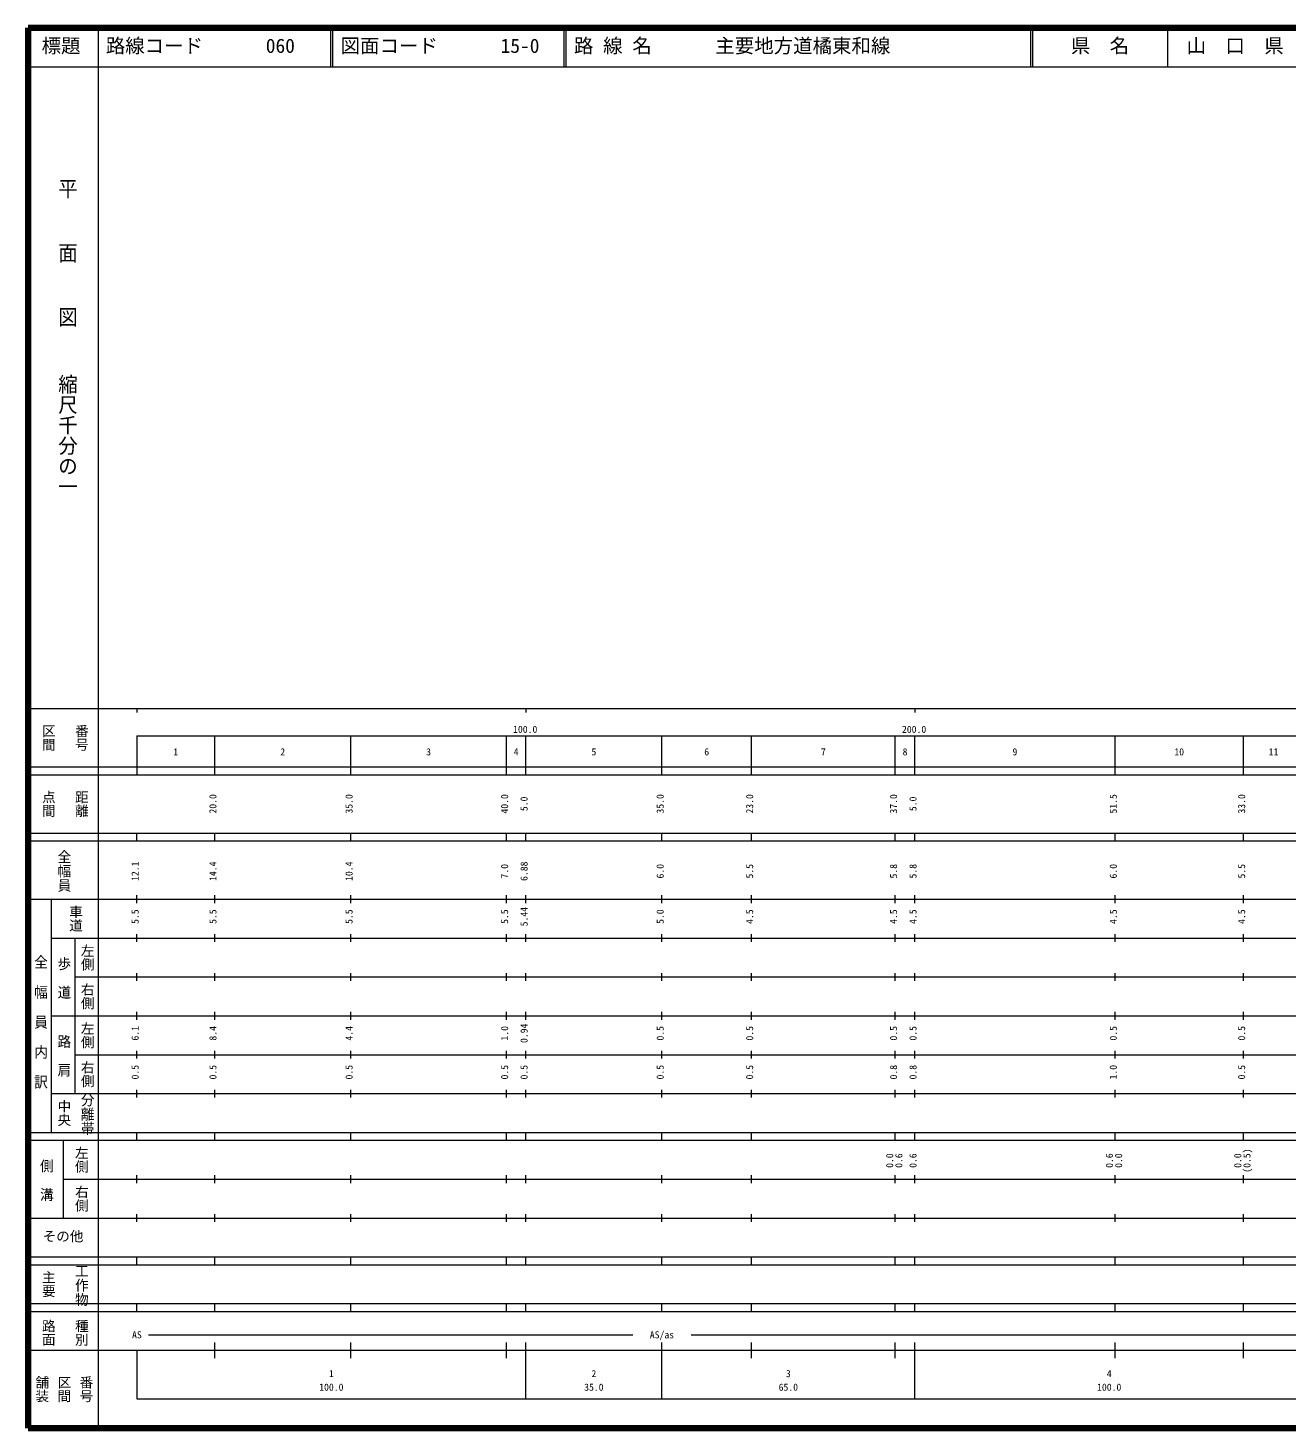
# Model space of a CAD drawing. Units: millimetres on the paper. Extents: x 40 to 680, y 20 to 380.
# Drawn here: x 40 to 363.7, y 20 to 380 of the extents above; entities that cross this region are included whole.
import ezdxf
from ezdxf.enums import TextEntityAlignment as Align

# ---------------------------------------------------------------- set-up
doc = ezdxf.new("R2010")
doc.units = ezdxf.units.MM
for name, color, linetype, lineweight in [('M-TTL', 2, 'Continuous', 140), ('M-TTL-BAND', 7, 'Continuous', 13), ('M-TTL-LINE', 7, 'Continuous', 13)]:
    doc.layers.add(name, color=color, linetype=linetype, lineweight=lineweight)
doc.layers.add('M-TTL-TXT', color=7, linetype='Continuous')
doc.styles.add('@ＭＳ 明朝', font='')
doc.styles.add('ＭＳ ゴシック', font='')
doc.styles.get('@ＭＳ 明朝').set_extended_font_data('@MS Mincho')
doc.styles.get('ＭＳ ゴシック').set_extended_font_data('MS Gothic')

msp = doc.modelspace()

# ---------------------------------------------------------------- linework, layer by layer
at = {"layer": 'M-TTL'}
for p, q in [((40, 380), (40, 20)), ((680, 380), (40, 380)), ((40, 20), (680, 20))]:
    msp.add_line(p, q, dxfattribs=at)
at = {"layer": 'M-TTL-BAND'}
for p, q in [((58, 370), (58, 20)), ((40, 205), (579, 205)), ((68, 205), (68, 204)), ((168, 205), (168, 204)), ((268, 205), (268, 204)), ((68, 198), (579, 198)), ((68, 198), (68, 188)), ((88, 188), (88, 198)), ((123, 188), (123, 198)), ((163, 188), (163, 198)), ((168, 188), (168, 198)), ((203, 188), (203, 198)), ((226, 188), (226, 198)), ((263, 188), (263, 198)), ((268, 188), (268, 198)), ((319.5, 188), (319.5, 198)), ((352.5, 188), (352.5, 198)), ((40, 190), (579, 190)), ((40, 188), (579, 188)), ((40, 173), (579, 173)), ((68, 171), (68, 173)), ((88, 171), (88, 173)), ((123, 171), (123, 173)), ((163, 171), (163, 173)), ((168, 171), (168, 173)), ((203, 171), (203, 173)), ((226, 171), (226, 173)), ((263, 171), (263, 173)), ((268, 171), (268, 173)), ((319.5, 171), (319.5, 173)), ((352.5, 171), (352.5, 173)), ((40, 171), (579, 171)), ((40, 156), (579, 156)), ((46, 96), (46, 156)), ((68, 155), (68, 157)), ((88, 155), (88, 157)), ((123, 155), (123, 157)), ((163, 155), (163, 157)), ((168, 155), (168, 157)), ((203, 155), (203, 157)), ((226, 155), (226, 157)), ((263, 155), (263, 157)), ((268, 155), (268, 157)), ((319.5, 155), (319.5, 157)), ((352.5, 155), (352.5, 157)), ((46, 146), (579, 146)), ((52, 146), (52, 106)), ((68, 145), (68, 147)), ((88, 145), (88, 147)), ((123, 145), (123, 147)), ((163, 145), (163, 147)), ((168, 145), (168, 147)), ((203, 145), (203, 147)), ((226, 145), (226, 147)), ((263, 145), (263, 147)), ((268, 145), (268, 147)), ((319.5, 145), (319.5, 147)), ((352.5, 145), (352.5, 147)), ((68, 135), (68, 137)), ((88, 135), (88, 137)), ((123, 135), (123, 137)), ((163, 135), (163, 137)), ((168, 135), (168, 137)), ((203, 135), (203, 137)), ((226, 135), (226, 137)), ((263, 135), (263, 137)), ((268, 135), (268, 137)), ((319.5, 135), (319.5, 137)), ((352.5, 135), (352.5, 137)), ((52, 136), (579, 136)), ((46, 126), (579, 126)), ((68, 125), (68, 127)), ((88, 125), (88, 127)), ((123, 125), (123, 127)), ((163, 125), (163, 127)), ((168, 125), (168, 127)), ((203, 125), (203, 127)), ((226, 125), (226, 127)), ((263, 125), (263, 127)), ((268, 125), (268, 127)), ((319.5, 125), (319.5, 127)), ((352.5, 125), (352.5, 127)), ((52, 116), (579, 116)), ((68, 115), (68, 117)), ((88, 115), (88, 117)), ((123, 115), (123, 117)), ((163, 115), (163, 117)), ((168, 115), (168, 117)), ((203, 115), (203, 117)), ((226, 115), (226, 117)), ((263, 115), (263, 117)), ((268, 115), (268, 117)), ((319.5, 115), (319.5, 117)), ((352.5, 115), (352.5, 117)), ((46, 106), (579, 106)), ((68, 105), (68, 107)), ((88, 105), (88, 107)), ((123, 105), (123, 107)), ((163, 105), (163, 107)), ((168, 105), (168, 107)), ((203, 105), (203, 107)), ((226, 105), (226, 107)), ((263, 105), (263, 107)), ((268, 105), (268, 107)), ((319.5, 105), (319.5, 107)), ((352.5, 105), (352.5, 107)), ((40, 96), (579, 96)), ((40, 94), (579, 94)), ((49, 94), (49, 74)), ((68, 94), (68, 96)), ((88, 94), (88, 96)), ((123, 94), (123, 96)), ((163, 94), (163, 96)), ((168, 94), (168, 96)), ((203, 94), (203, 96)), ((226, 94), (226, 96)), ((263, 94), (263, 96)), ((268, 94), (268, 96)), ((319.5, 94), (319.5, 96)), ((352.5, 94), (352.5, 96)), ((49, 84), (579, 84)), ((68, 83), (68, 85)), ((88, 83), (88, 85)), ((123, 83), (123, 85)), ((163, 83), (163, 85)), ((168, 83), (168, 85)), ((203, 83), (203, 85)), ((226, 83), (226, 85)), ((263, 83), (263, 85)), ((268, 83), (268, 85)), ((319.5, 83), (319.5, 85)), ((352.5, 83), (352.5, 85)), ((40, 74), (579, 74)), ((68, 73), (68, 75)), ((88, 73), (88, 75)), ((123, 73), (123, 75)), ((163, 73), (163, 75)), ((168, 73), (168, 75)), ((203, 73), (203, 75)), ((226, 73), (226, 75)), ((263, 73), (263, 75)), ((268, 73), (268, 75)), ((319.5, 73), (319.5, 75)), ((352.5, 73), (352.5, 75)), ((40, 64), (579, 64)), ((40, 62), (579, 62)), ((68, 62), (68, 64)), ((88, 62), (88, 64)), ((123, 62), (123, 64)), ((163, 62), (163, 64)), ((168, 62), (168, 64)), ((203, 62), (203, 64)), ((226, 62), (226, 64)), ((263, 62), (263, 64)), ((268, 62), (268, 64)), ((319.5, 62), (319.5, 64)), ((352.5, 62), (352.5, 64)), ((40, 52), (579, 52)), ((68, 50), (68, 52)), ((88, 50), (88, 52)), ((123, 50), (123, 52)), ((163, 50), (163, 52)), ((168, 50), (168, 52)), ((203, 50), (203, 52)), ((226, 50), (226, 52)), ((263, 50), (263, 52)), ((268, 50), (268, 52)), ((319.5, 50), (319.5, 52)), ((352.5, 50), (352.5, 52)), ((40, 50), (579, 50)), ((71, 44), (195.5, 44)), ((210.5, 44), (565, 44)), ((40, 40), (579, 40)), ((68, 40), (68, 27.5)), ((88, 38), (88, 42)), ((123, 38), (123, 42)), ((163, 38), (163, 42)), ((168, 27.5), (168, 42)), ((203, 27.5), (203, 42)), ((226, 38), (226, 42)), ((263, 38), (263, 42)), ((268, 27.5), (268, 42)), ((319.5, 38), (319.5, 42)), ((352.5, 38), (352.5, 42)), ((68, 27.5), (579, 27.5))]:
    msp.add_line(p, q, dxfattribs=at)
at = {"layer": 'M-TTL-LINE'}
for p, q in [((58, 380), (58, 370)), ((117.75, 380), (117.75, 370)), ((118.25, 380), (118.25, 370)), ((177.75, 380), (177.75, 370)), ((178.25, 380), (178.25, 370)), ((297.75, 380), (297.75, 370)), ((298.25, 380), (298.25, 370)), ((333, 380), (333, 370)), ((40, 370), (680, 370))]:
    msp.add_line(p, q, dxfattribs=at)

# ---------------------------------------------------------------- texts
at = {"layer": 'M-TTL-BAND', "style": '@ＭＳ 明朝'}
for s, height, width, p in [('平\u3000\u3000面\u3000\u3000図', 3.666, 1.1, (47.277, 341.475)), ('縮尺千分の一', 3.666, 1.05, (47.277, 291.03)), ('全幅員', 2.566, 1.05, (47.25, 168.75)), ('全\u3000幅\u3000員\u3000内\u3000訳', 2.566, 1.1, (41.25, 141.75)), ('歩\u3000道', 2.566, 1.05, (47.25, 141.25)), ('路\u3000肩', 2.566, 1.05, (47.25, 121.25)), ('分離帯', 2.566, 1.05, (53.25, 106.25)), ('側\u3000溝', 2.566, 1.05, (42.75, 89.25)), ('工作物', 2.566, 1.05, (51.75, 62.25))]:
    msp.add_text(s, height=height, rotation=270, dxfattribs=dict(at, width=width)).set_placement(p, align=Align.BOTTOM_LEFT)
at = {"layer": 'M-TTL-BAND'}
for s, height, rotation, style, p in [('区間', 2.566, 270, '@ＭＳ 明朝', (43.25, 201)), ('番号', 2.566, 270, '@ＭＳ 明朝', (51.75, 201)), ('点間', 2.566, 270, '@ＭＳ 明朝', (43.25, 184)), ('距離', 2.566, 270, '@ＭＳ 明朝', (51.75, 184)), ('20.0', 1.833, 90, 'ＭＳ ゴシック', (89, 178)), ('35.0', 1.833, 90, 'ＭＳ ゴシック', (124, 178)), ('40.0', 1.833, 90, 'ＭＳ ゴシック', (164, 178)), ('5.0', 1.833, 90, 'ＭＳ ゴシック', (169, 178.625)), ('35.0', 1.833, 90, 'ＭＳ ゴシック', (204, 178)), ('23.0', 1.833, 90, 'ＭＳ ゴシック', (227, 178)), ('37.0', 1.833, 90, 'ＭＳ ゴシック', (264, 178)), ('5.0', 1.833, 90, 'ＭＳ ゴシック', (269, 178.625)), ('51.5', 1.833, 90, 'ＭＳ ゴシック', (320.5, 178)), ('33.0', 1.833, 90, 'ＭＳ ゴシック', (353.5, 178)), ('12.1', 1.833, 90, 'ＭＳ ゴシック', (69, 160.674)), ('14.4', 1.833, 90, 'ＭＳ ゴシック', (89, 160.674)), ('10.4', 1.833, 90, 'ＭＳ ゴシック', (124, 160.674)), ('7.0', 1.833, 90, 'ＭＳ ゴシック', (164, 161.299)), ('6.88', 1.833, 90, 'ＭＳ ゴシック', (169, 160.674)), ('6.0', 1.833, 90, 'ＭＳ ゴシック', (204, 161.299)), ('5.5', 1.833, 90, 'ＭＳ ゴシック', (227, 161.299)), ('5.8', 1.833, 90, 'ＭＳ ゴシック', (264, 161.299)), ('5.8', 1.833, 90, 'ＭＳ ゴシック', (269, 161.299)), ('6.0', 1.833, 90, 'ＭＳ ゴシック', (320.5, 161.299)), ('5.5', 1.833, 90, 'ＭＳ ゴシック', (353.5, 161.299)), ('車道', 2.566, 270, '@ＭＳ 明朝', (50.25, 154.5)), ('5.5', 1.833, 90, 'ＭＳ ゴシック', (69, 149.625)), ('5.5', 1.833, 90, 'ＭＳ ゴシック', (89, 149.625)), ('5.5', 1.833, 90, 'ＭＳ ゴシック', (124, 149.625)), ('5.5', 1.833, 90, 'ＭＳ ゴシック', (164, 149.625)), ('5.44', 1.833, 90, 'ＭＳ ゴシック', (169, 149)), ('5.0', 1.833, 90, 'ＭＳ ゴシック', (204, 149.625)), ('4.5', 1.833, 90, 'ＭＳ ゴシック', (227, 149.625)), ('4.5', 1.833, 90, 'ＭＳ ゴシック', (264, 149.625)), ('4.5', 1.833, 90, 'ＭＳ ゴシック', (269, 149.625)), ('4.5', 1.833, 90, 'ＭＳ ゴシック', (320.5, 149.625)), ('4.5', 1.833, 90, 'ＭＳ ゴシック', (353.5, 149.625)), ('左側', 2.566, 270, '@ＭＳ 明朝', (53.25, 144.5)), ('右側', 2.566, 270, '@ＭＳ 明朝', (53.25, 134.5)), ('左側', 2.566, 270, '@ＭＳ 明朝', (53.25, 124.5)), ('6.1', 1.833, 90, 'ＭＳ ゴシック', (69, 119.625)), ('8.4', 1.833, 90, 'ＭＳ ゴシック', (89, 119.625)), ('4.4', 1.833, 90, 'ＭＳ ゴシック', (124, 119.625)), ('1.0', 1.833, 90, 'ＭＳ ゴシック', (164, 119.625)), ('0.94', 1.833, 90, 'ＭＳ ゴシック', (169, 119)), ('0.5', 1.833, 90, 'ＭＳ ゴシック', (204, 119.625)), ('0.5', 1.833, 90, 'ＭＳ ゴシック', (227, 119.625)), ('0.5', 1.833, 90, 'ＭＳ ゴシック', (264, 119.625)), ('0.5', 1.833, 90, 'ＭＳ ゴシック', (269, 119.625)), ('0.5', 1.833, 90, 'ＭＳ ゴシック', (320.5, 119.625)), ('0.5', 1.833, 90, 'ＭＳ ゴシック', (353.5, 119.625)), ('右側', 2.566, 270, '@ＭＳ 明朝', (53.25, 114.5)), ('0.5', 1.833, 90, 'ＭＳ ゴシック', (69, 109.625)), ('0.5', 1.833, 90, 'ＭＳ ゴシック', (89, 109.625)), ('0.5', 1.833, 90, 'ＭＳ ゴシック', (124, 109.625)), ('0.5', 1.833, 90, 'ＭＳ ゴシック', (164, 109.625)), ('0.5', 1.833, 90, 'ＭＳ ゴシック', (169, 109.625)), ('0.5', 1.833, 90, 'ＭＳ ゴシック', (204, 109.625)), ('0.5', 1.833, 90, 'ＭＳ ゴシック', (227, 109.625)), ('0.8', 1.833, 90, 'ＭＳ ゴシック', (264, 109.625)), ('0.8', 1.833, 90, 'ＭＳ ゴシック', (269, 109.625)), ('1.0', 1.833, 90, 'ＭＳ ゴシック', (320.5, 109.625)), ('0.5', 1.833, 90, 'ＭＳ ゴシック', (353.5, 109.625)), ('中央', 2.566, 270, '@ＭＳ 明朝', (47.25, 104.5)), ('左側', 2.566, 270, '@ＭＳ 明朝', (51.75, 92.5)), ('0.0', 1.833, 90, 'ＭＳ ゴシック', (263, 86.889)), ('0.6', 1.833, 90, 'ＭＳ ゴシック', (265.37, 86.889)), ('0.6', 1.833, 90, 'ＭＳ ゴシック', (269, 86.889)), ('0.6', 1.833, 90, 'ＭＳ ゴシック', (319.5, 86.889)), ('0.0', 1.833, 90, 'ＭＳ ゴシック', (321.87, 86.889)), ('0.0', 1.833, 90, 'ＭＳ ゴシック', (352.5, 86.889)), ('(0.5)', 1.833, 90, 'ＭＳ ゴシック', (354.87, 85.639)), ('右側', 2.566, 270, '@ＭＳ 明朝', (51.75, 82.5)), ('主要', 2.566, 270, '@ＭＳ 明朝', (43.25, 60.5)), ('路面', 2.566, 270, '@ＭＳ 明朝', (43.25, 48)), ('種別', 2.566, 270, '@ＭＳ 明朝', (51.75, 48)), ('舗装', 2.566, 270, '@ＭＳ 明朝', (41.583, 33.5)), ('区間', 2.566, 270, '@ＭＳ 明朝', (47.25, 33.5)), ('番号', 2.566, 270, '@ＭＳ 明朝', (52.917, 33.5))]:
    msp.add_text(s, height=height, rotation=rotation, dxfattribs=dict(at, style=style)).set_placement(p, align=Align.BOTTOM_LEFT)
at = {"layer": 'M-TTL-BAND', "style": 'ＭＳ ゴシック'}
for s, height, p in [('100.0', 1.833, (164.719, 198.195)), ('200.0', 1.833, (264.719, 198.195)), ('1', 1.833, (77.375, 192.405)), ('2', 1.833, (104.875, 192.405)), ('3', 1.833, (142.375, 192.405)), ('4', 1.833, (164.875, 192.405)), ('5', 1.833, (184.875, 192.405)), ('6', 1.833, (213.875, 192.405)), ('7', 1.833, (243.875, 192.405)), ('8', 1.833, (264.875, 192.405)), ('9', 1.833, (293.125, 192.405)), ('10', 1.833, (334.75, 192.405)), ('11', 1.833, (359, 192.405)), ('その他', 2.566, (43.75, 67.25)), ('AS', 1.833, (66.75, 42.5)), ('AS/as', 1.833, (199.875, 42.5)), ('1', 1.833, (117.375, 32.523)), ('2', 1.833, (184.875, 32.523)), ('3', 1.833, (234.875, 32.523)), ('4', 1.833, (317.375, 32.523)), ('100.0', 1.833, (114.875, 29.033)), ('35.0', 1.833, (183, 29.033)), ('65.0', 1.833, (233, 29.033)), ('100.0', 1.833, (314.875, 29.033))]:
    msp.add_text(s, height=height, dxfattribs=at).set_placement(p, align=Align.BOTTOM_LEFT)
at = {"layer": 'M-TTL-TXT', "style": 'ＭＳ ゴシック'}
for s, p in [('標題', (43.5, 372.5)), ('路線コード', (60, 372.5)), ('060', (101.142, 372.5)), ('図面コード', (120.38, 372.5)), ('15-0', (161.521, 372.5)), ('路 線 名', (180.38, 372.5)), ('主要地方道橘東和線', (216.734, 372.5)), ('県\u3000名', (308.125, 372.5)), ('山\u3000口\u3000県', (337.875, 372.5))]:
    msp.add_text(s, height=3.666, dxfattribs=at).set_placement(p, align=Align.BOTTOM_LEFT)

doc.saveas('drawing.dxf')
